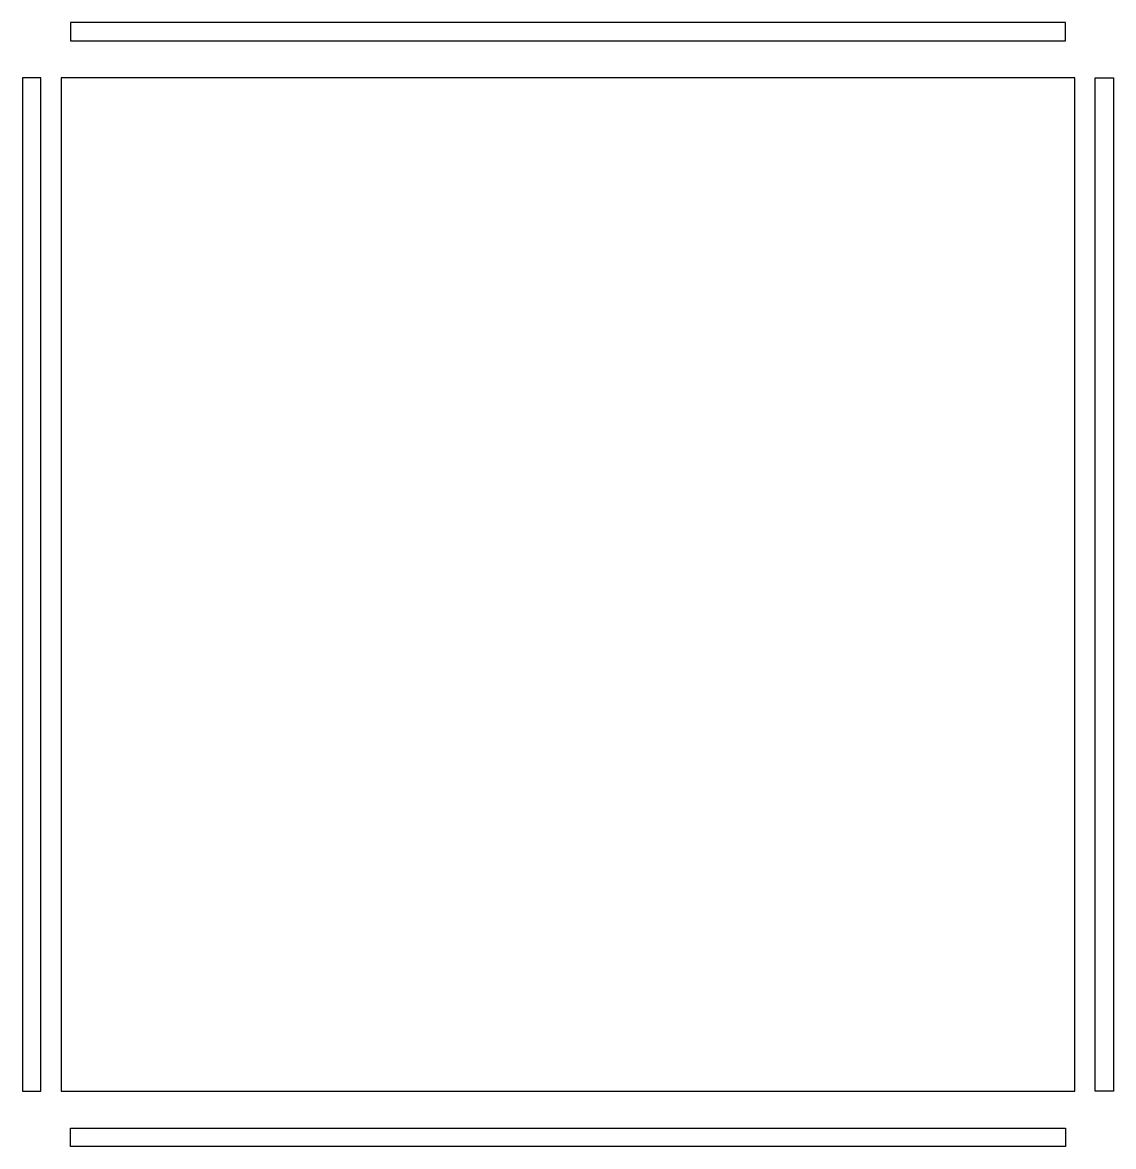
# Model space of a CAD drawing. Header units: millimetres. Extents: x -13 to 343, y -18 to 348.
import ezdxf

# ---------------------------------------------------------------- set-up
doc = ezdxf.new("R2010")
doc.units = ezdxf.units.MM

msp = doc.modelspace()

# ---------------------------------------------------------------- linework, layer by layer
for p, q in [((-6.63, 330), (-12.63, 330)), ((-12.63, 330), (-12.63, 0)), ((-6.63, 0), (-6.63, 330)), ((336.63, 330), (342.63, 330)), ((336.63, 0), (336.63, 330)), ((342.63, 330), (342.63, 0)), ((-12.63, 0), (-6.63, 0)), ((342.63, 0), (336.63, 0))]:
    msp.add_line(p, q)
for points in [[(3, 342.07), (327, 342.07), (327, 348.07), (3, 348.07)], [(0, 0), (330, 0), (330, 330), (0, 330)], [(3, -12.07), (327, -12.07), (327, -18.07), (3, -18.07)]]:
    msp.add_lwpolyline(points, close=True)

doc.saveas('drawing.dxf')
